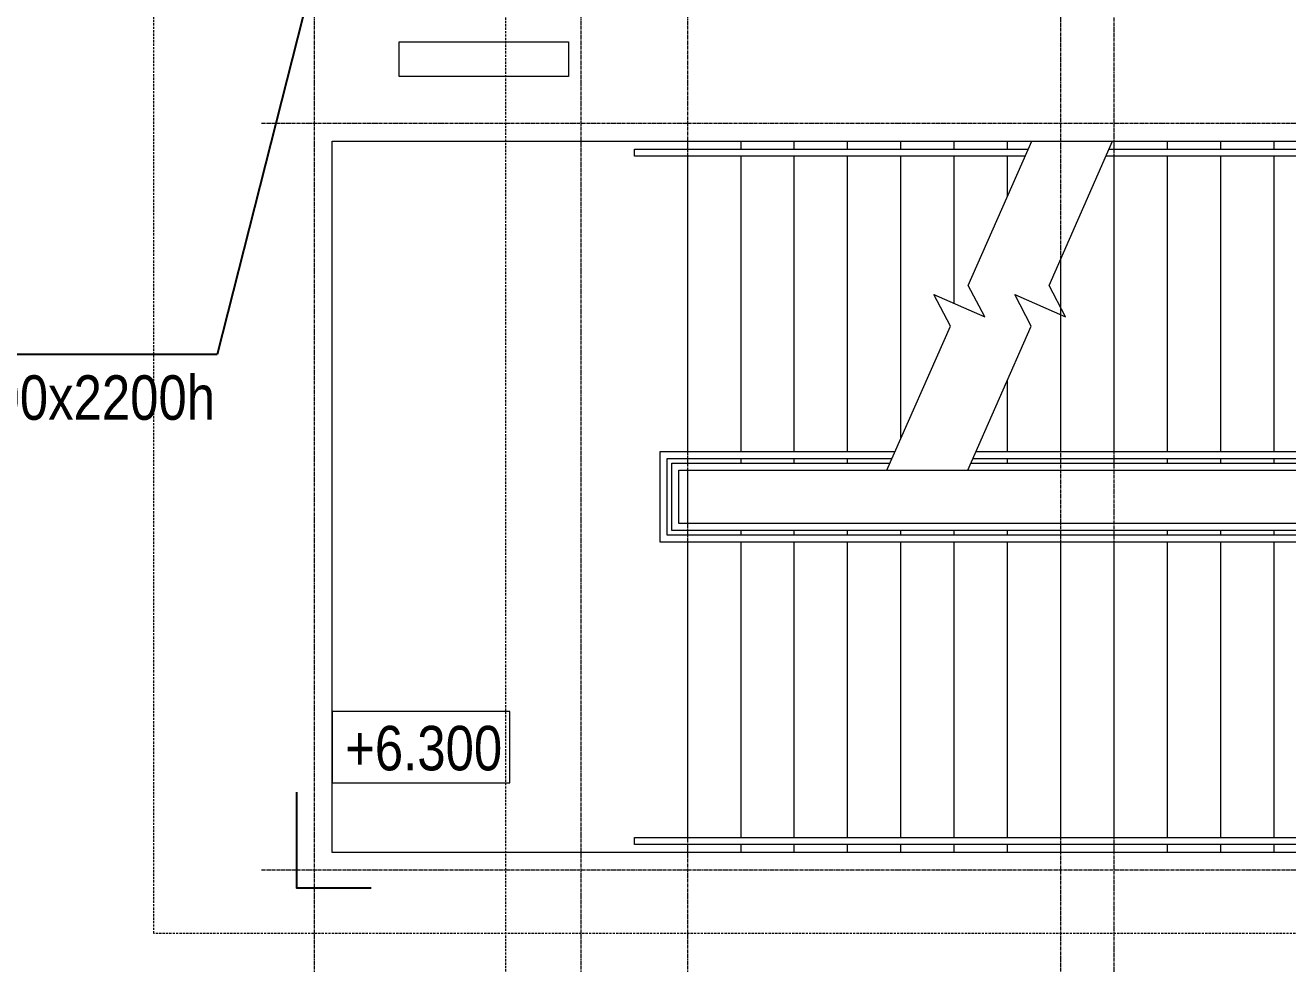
# Model space of a CAD drawing. Header units: millimetres. Extents: x -231292 to 573618, y -153144 to 564035.
# Drawn here: x -128903 to -121798, y 154669 to 159947 of the extents above; entities that cross this region are included whole.
import ezdxf
from ezdxf import colors
from ezdxf.entities.mleader import LeaderData, LeaderLine
from ezdxf.enums import TextEntityAlignment as Align
from ezdxf.math import Vec2, Vec3

# ---------------------------------------------------------------- set-up
doc = ezdxf.new("R2010")
doc.units = ezdxf.units.MM
doc.linetypes.add('CENTER2', pattern=[28.575, 19.05, -3.175, 3.175, -3.175])
doc.linetypes.add('DASHED', pattern=[19.05, 12.7, -6.35])
doc.layers.get('0').update_dxf_attribs({"color": 250})
for name, color, linetype, lineweight in [('АИ_Текст', 250, 'Continuous', 13), ('АР_Отметка', 7, 'Continuous', 13), ('АР_Разрезы марка', 250, 'Continuous', 13), ('АР_Ф_ЛК', 250, 'Continuous', 5), ('РД_Оси_100', 250, 'Continuous', 0), ('ТХ_Оборудование', 250, 'Continuous', 9)]:
    doc.layers.add(name, color=color, linetype=linetype, lineweight=lineweight)
doc.layers.add('АР_Делит', color=250, linetype='Continuous', lineweight=0, plot=False)
doc.layers.add('РД_Размеры КП', color=250, linetype='Continuous')
doc.styles.add('Arial_Narrow_08', font='ARIALN.TTF', dxfattribs={"width": 0.8})
doc.styles.add('style1', font='ARIALN.TTF')

# ---------------------------------------------------------------- blocks, each defined once
blk = doc.blocks.new('СОШ_2200_АР_ОСИ_М100_28.05.24')
at = {"layer": 'АР_Делит', "color": 5, "linetype": 'DASHED'}
blk.add_lwpolyline([(114955, 135155), (114955, -355), (93595.036, -355), (93595.036, 13855), (94145, 13855), (94145, 68320)], dxfattribs=at)
at = {"layer": 'РД_Оси_100', "linetype": 'CENTER2'}
for p, q in [((94500, -6155), (94500, 139938.679)), ((96000, -6155), (96000, 139938.679)), ((119910, 4200), (94200, 4200)), ((119910, 0), (94200, 0))]:
    blk.add_line(p, q, dxfattribs=at)
for points in [[(96600, -6155), (96600, 139938.679)], [(98700, -6194.98), (98700, 139538.679), (98550, 139938.679)], [(99000, -6195.83), (99000, 139538.679), (99150, 139938.679)]]:
    blk.add_lwpolyline(points, dxfattribs=at)
blk = doc.blocks.new('ЛК_4000х8500_2эт')
at = {"color": 5}
for points in [[(6300, 3915), (2100, 3915), (2100, 3955), (6600, 3955), (6600, 3915), (6300, 3915)], [(3928.6, 45), (2100, 45), (2100, 85), (3946.2, 85)], [(4401.1, 85), (6600, 85), (6600, 45), (4383.4, 45)]]:
    blk.add_lwpolyline(points, dxfattribs=at)
at = {"layer": 'АР_Делит'}
blk.add_lwpolyline([(-200, 4000), (8300, 4000), (8300, 0), (-200, 0)], close=True, dxfattribs=at)
at = {"layer": 'АР_Ф_ЛК', "color": 5}
for p, q in [((3000, 4000), (3000, 3955)), ((3300, 4000), (3300, 3955)), ((3600, 4000), (3600, 3955)), ((3900, 4000), (3900, 3955)), ((4200, 4000), (4200, 3955)), ((4500, 4000), (4500, 3955)), ((4800, 4000), (4800, 3955)), ((5100, 4000), (5100, 3955)), ((5400, 4000), (5400, 3955)), ((5700, 4000), (5700, 3955)), ((6000, 4000), (6000, 3955)), ((6300, 4000), (6300, 3955)), ((3000, 3915), (3000, 2255)), ((3300, 3915), (3300, 2255)), ((3600, 3915), (3600, 2255)), ((3900, 3915), (3900, 2255)), ((4200, 3915), (4200, 2255)), ((4500, 3915), (4500, 2255)), ((4800, 3915), (4800, 2255)), ((5100, 3915), (5100, 2255)), ((5400, 3915), (5400, 2255)), ((5700, 3915), (5700, 2255)), ((6000, 3915), (6000, 2255)), ((6300, 3915), (6300, 2255)), ((3000, 2215), (3000, 2190)), ((3300, 2215), (3300, 2190)), ((3600, 2215), (3600, 2190)), ((3900, 2215), (3900, 2190)), ((4200, 2215), (4200, 2190)), ((4500, 2215), (4500, 2190)), ((4800, 2215), (4800, 2190)), ((5100, 2215), (5100, 2190)), ((5400, 2215), (5400, 2190)), ((5700, 2215), (5700, 2190)), ((6000, 2215), (6000, 2190)), ((6300, 2215), (6300, 2190)), ((6300, 2150), (6300, 1850)), ((3000, 1810), (3000, 1785)), ((3300, 1810), (3300, 1785)), ((3600, 1810), (3600, 1785)), ((3900, 1810), (3900, 1785)), ((4200, 1810), (4200, 1785)), ((4500, 1810), (4500, 1785)), ((5400, 1810), (5400, 1785)), ((5700, 1810), (5700, 1785)), ((6000, 1810), (6000, 1785)), ((6300, 1810), (6300, 1785)), ((3000, 1745), (3000, 85)), ((3300, 1745), (3300, 85)), ((3600, 1745), (3600, 85)), ((3900, 1745), (3900, 85)), ((4200, 1745), (4200, 660.7)), ((4500, 1745), (4500, 1341.4)), ((5400, 1745), (5400, 85)), ((5700, 1745), (5700, 85)), ((6000, 1745), (6000, 85)), ((6300, 1745), (6300, 85)), ((5100, 1670.8), (5100, 85)), ((4800, 912.3), (4800, 85)), ((4500, 309.5), (4500, 85)), ((3000, 45), (3000, 0)), ((3300, 45), (3300, 0)), ((3600, 45), (3600, 0)), ((3900, 45), (3900, 0)), ((4500, 45), (4500, 0)), ((4800, 45), (4800, 0)), ((5100, 45), (5100, 0)), ((5400, 45), (5400, 0)), ((5700, 45), (5700, 0)), ((6000, 45), (6000, 0)), ((6300, 45), (6300, 0))]:
    blk.add_line(p, q, dxfattribs=at)
at = {"layer": 'АР_Ф_ЛК'}
for points in [[(6300, 3085, 0, 150, 0), (5833.8, 3085, 0, 0, 0), (2400, 3085, 0, 0, 0)], [(2400, 915, 0, 150, 0), (2866.2, 915, 0, 0, 0), (4200, 915, 0, 0, 0)], [(4921.5, 915, 0, 150, 0), (5387.8, 915, 0, 0, 0), (6300, 915, 0, 0, 0)]]:
    blk.add_lwpolyline(points, format="xyseb", dxfattribs=at)
at = {"layer": 'АР_Ф_ЛК', "color": 5}
for points in [[(4677.9, 1745), (2245, 1745), (2245, 2255), (6455, 2255), (6455, 1745), (5132.7, 1745)], [(4695.5, 1785), (2285, 1785), (2285, 2215), (6415, 2215), (6415, 1785), (5150.3, 1785)], [(4706.5, 1810), (2310, 1810), (2310, 2190), (6390, 2190), (6390, 1810), (5161.3, 1810)]]:
    blk.add_lwpolyline(points, dxfattribs=at)
for points in [[(2350, 2150), (6350, 2150), (6350, 1850), (2350, 1850)], [(2400, 2150), (6300, 2150), (6300, 1850), (2400, 1850)]]:
    blk.add_lwpolyline(points, close=True, dxfattribs=at)
at = {"layer": 'АР_Ф_ЛК', "lineweight": 0}
for points in [[(4724.2, 1850), (4366.9, 1039.4), (4459.5, 862), (4173.5, 988), (4266.1, 810.6), (3908.8, 0)], [(5179, 1850), (4821.7, 1039.4), (4914.3, 862), (4628.3, 988), (4720.9, 810.6), (4363.6, 0)]]:
    blk.add_lwpolyline(points, dxfattribs=at)
blk = doc.blocks.new('Отметка_план')
at = {"color": 7}
blk.add_lwpolyline([(0, 0), (10, 0), (10, 4), (0, 4)], close=True, dxfattribs=at)
at = {"style": 'Arial_Narrow_08', "width": 0.8}
blk.add_attdef('OTMG', text='', height=2.5, dxfattribs=at).set_placement((9.062, 0.702), align=Align.RIGHT)

msp = doc.modelspace()

# ---------------------------------------------------------------- linework, layer by layer
at = {"layer": 'АР_Разрезы марка', "linetype": 'DASHED', "lineweight": 0}
msp.add_lwpolyline([(-124187.876, 292799.56), (-124187.876, 255831.734), (-126200.847, 255831.734), (-126200.847, 153225.483)], dxfattribs=at)
at = {"layer": 'РД_Размеры КП'}
msp.add_lwpolyline([(-126957.13, 155095.168), (-127374.956, 155095.168), (-127374.956, 155634.353)], dxfattribs=at)
at = {"layer": 'ТХ_Оборудование'}
msp.add_lwpolyline([(-126799.331, 159853.871), (-125846.377, 159853.871), (-125846.377, 159659.653), (-126799.331, 159659.653)], close=True, dxfattribs=at)

# ---------------------------------------------------------------- block references
at = {"layer": 'АР_Отметка'}
ref = msp.add_blockref('Отметка_план', (-127176.393, 155687.137), dxfattribs=dict(at, xscale=100, yscale=100, zscale=100))
ref.add_attrib('OTMG', '+6.300', dxfattribs={"layer": '0', "color": 0, "height": 250, "style": 'style1'}).set_placement((-126218.975, 156006.953), align=Align.TOP_RIGHT)
at = {"layer": 'АР_Ф_ЛК', "color": 5, "rotation": 180}
msp.add_blockref('ЛК_4000х8500_2эт', (-118874.956, 159295.168), dxfattribs=at)
at = {"layer": 'РД_Оси_100'}
msp.add_blockref('СОШ_2200_АР_ОСИ_М100_28.05.24', (-221774.956, 155195.168), dxfattribs=at)

# ---------------------------------------------------------------- leaders
at = {"layer": 'АИ_Текст', "lineweight": 5}
ml = msp.add_multileader_mtext('Standard', dxfattribs=at)
ml.set_content('Лифт №3\\Pкабина 2100х1100х2200h\\PQ=1000 кг', color=256, style='style1')
ml.set_leader_properties(color=256)
ml.build(insert=Vec2(0, 0))
ml.multileader.update_dxf_attribs({"has_dogleg": 0, "text_left_attachment_type": 6, "text_right_attachment_type": 6, "arrow_head_size": 300, "scale": 100})
ctx = ml.context
ctx.base_point, ctx.scale, ctx.char_height, ctx.arrow_head_size, ctx.landing_gap_size, ctx.plane_origin, ctx.plane_x_axis, ctx.plane_y_axis = Vec3(-131246.967, 158095.272), 100, 250, 300, 50, Vec3(-120289.586, 163380.618), Vec3(1, 0.00000001), Vec3(-0.00000001, 1)
ctx.left_attachment, ctx.right_attachment = 6, 6
notes = []
notes.append((ctx, [(0, (1, 1, 0), (-127022.956, 158095.272), (-1, -0.00000001), 800, [(0, [(-126974.956, 161428.981)], 0, [])])]))
ctx.mtext.insert, ctx.mtext.text_direction, ctx.mtext.rotation, ctx.mtext.flow_direction = Vec3(-131197.137, 158395.272), Vec3(1, 0.00000001), 0.00000001, 5
for ctx, leaders in notes:
    for number, flags, end, landing, length, lines in leaders:
        leader = LeaderData()
        leader.index, (leader.has_last_leader_line, leader.has_dogleg_vector, leader.attachment_direction) = number, flags
        leader.last_leader_point, leader.dogleg_vector, leader.dogleg_length = Vec3(end), Vec3(landing), length
        for number, points, colour, breaks in lines:
            line = LeaderLine()
            line.index, line.vertices, line.color, line.breaks = number, Vec3.list(points), colors.encode_raw_color(colour), breaks
            leader.lines.append(line)
        ctx.leaders.append(leader)

doc.saveas('drawing.dxf')
